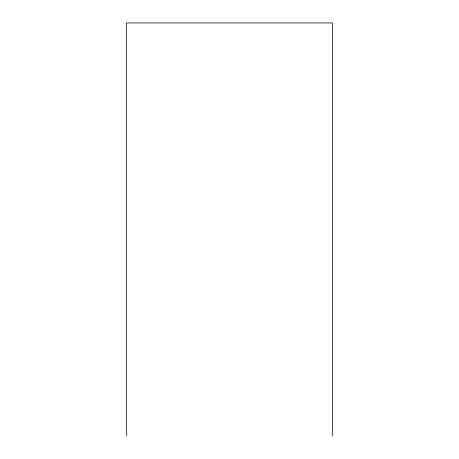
<?xml version="1.0" encoding="UTF-8"?>
<svg xmlns="http://www.w3.org/2000/svg" width="459" height="459" viewBox="0 0 459 459"><rect width="100%" height="100%" fill="white"/><g stroke="black" fill="none" stroke-linecap="round" stroke-linejoin="round"><path stroke-width="0.69" d="M332.523 436.05L332.523 22.95L126.477 22.95L126.477 436.05"/></g></svg>
